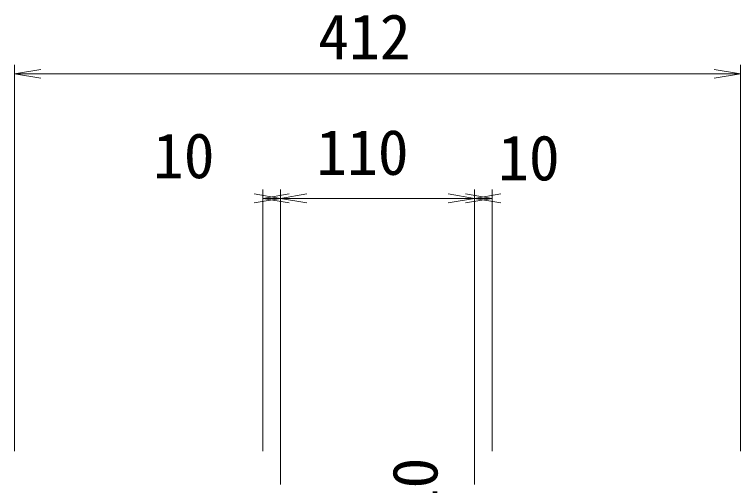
# Model space of a CAD drawing. Units: millimetres on the paper. Extents: x -5 to 836, y -1 to 593.
# Drawn here: x 560.1 to 601.27, y 482.82 to 509.51 of the extents above; entities that cross this region are included whole.
import ezdxf
from ezdxf.enums import TextEntityAlignment as Align

# ---------------------------------------------------------------- set-up
doc = ezdxf.new("R2010")
doc.units = ezdxf.units.MM
doc.layers.add('0_2', color=7, linetype='Continuous', lineweight=18)
doc.layers.add('D-STR-DIM（寸法）', color=7, linetype='Continuous', lineweight=18)
doc.styles.add('ＭＳ ゴシック', font='')
doc.styles.get('ＭＳ ゴシック').set_extended_font_data('MS Gothic')

msp = doc.modelspace()

# ---------------------------------------------------------------- linework, layer by layer
at = {"layer": '0_2'}
for p, q in [((560.099, 506.155), (561.599, 506.405)), ((599.77, 506.405), (601.27, 506.155)), ((561.599, 505.905), (560.099, 506.155)), ((601.27, 506.155), (599.77, 505.905)), ((573.684, 499.344), (575.184, 499.094)), ((575.184, 499.094), (573.684, 498.844)), ((574.184, 499.094), (575.684, 499.344)), ((575.684, 498.844), (574.184, 499.094)), ((575.184, 499.094), (576.684, 499.344)), ((576.684, 498.844), (575.184, 499.094)), ((584.684, 499.344), (586.184, 499.094)), ((586.184, 499.094), (584.684, 498.844)), ((585.684, 499.344), (587.184, 499.094)), ((587.184, 499.094), (585.684, 498.844)), ((586.184, 499.094), (587.684, 499.344)), ((587.684, 498.844), (586.184, 499.094))]:
    msp.add_line(p, q, dxfattribs=at)
at = {"layer": '0_2', "color": 9}
for p, q in [((560.099, 506.155), (560.299, 506.155)), ((601.27, 506.155), (601.07, 506.155)), ((574.184, 499.094), (574.384, 499.094)), ((575.184, 499.094), (574.984, 499.094)), ((575.184, 499.094), (575.384, 499.094)), ((586.184, 499.094), (585.984, 499.094)), ((586.184, 499.094), (586.384, 499.094)), ((587.184, 499.094), (586.984, 499.094))]:
    msp.add_line(p, q, dxfattribs=at)
at = {"layer": 'D-STR-DIM（寸法）'}
for p, q in [((560.099, 484.773), (560.099, 506.655)), ((601.27, 484.773), (601.27, 506.655)), ((560.299, 506.155), (601.07, 506.155)), ((574.184, 484.773), (574.184, 499.594)), ((575.184, 482.873), (575.184, 499.594)), ((575.184, 482.873), (575.184, 499.594)), ((586.184, 482.873), (586.184, 499.594)), ((586.184, 482.873), (586.184, 499.594)), ((587.184, 484.773), (587.184, 499.594)), ((574.984, 499.094), (574.384, 499.094)), ((575.384, 499.094), (585.984, 499.094)), ((586.384, 499.094), (586.984, 499.094))]:
    msp.add_line(p, q, dxfattribs=at)

# ---------------------------------------------------------------- texts
at = {"layer": 'D-STR-DIM（寸法）', "style": 'ＭＳ ゴシック'}
for s, p in [('412', (577.327, 506.205)), ('10', (567.952, 499.467)), ('110', (577.211, 499.655)), ('10', (587.524, 499.342))]:
    msp.add_text(s, height=2.566, dxfattribs=at).set_placement(p, align=Align.BOTTOM_LEFT)
msp.add_text('20', height=2.566, rotation=90, dxfattribs=at).set_placement((584.857, 480.908), align=Align.BOTTOM_LEFT)

doc.saveas('drawing.dxf')
